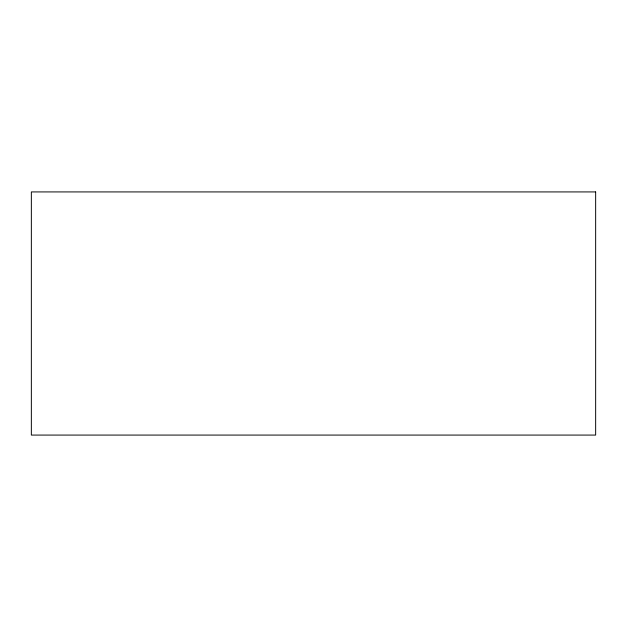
<?xml version="1.0" encoding="UTF-8"?>
<svg xmlns="http://www.w3.org/2000/svg" width="627" height="627" viewBox="0 0 627 627"><rect width="100%" height="100%" fill="white"/><g stroke="black" fill="none" stroke-linecap="round" stroke-linejoin="round"><path stroke-width="0.94" d="M595.65 191.925L31.35 191.925L31.35 435.075L595.65 435.075L595.65 191.925"/></g></svg>
